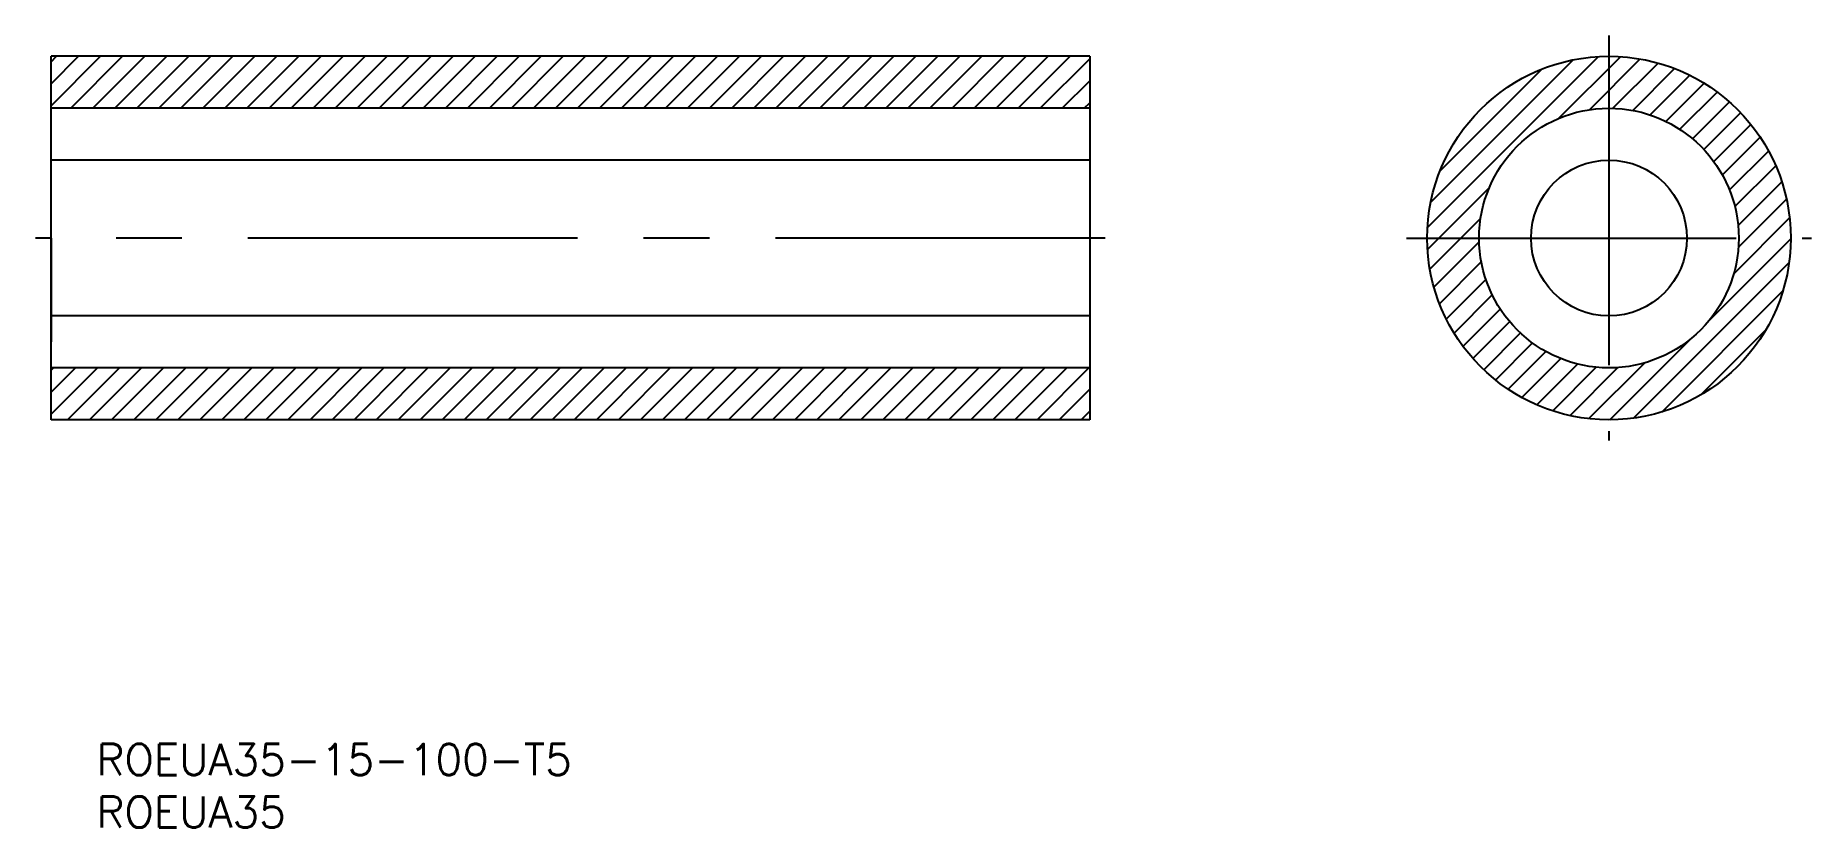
# Model space of a CAD drawing. Extents: x -2 to 170, y -57 to 20.
import ezdxf

# ---------------------------------------------------------------- set-up
doc = ezdxf.new("R2010")
doc.units = 0
doc.linetypes.add('CENTER', pattern=[50.8, 31.75, -6.35, 6.35, -6.35])
doc.layers.get('0').update_dxf_attribs({"linetype": 'CONTINUOUS'})
doc.layers.add('CENTER', color=1, linetype='CENTER')
doc.styles.get("Standard").update_dxf_attribs({"font": 'txt.shx', "height": 3, "bigfont": 'bigfont.shx'})

# ---------------------------------------------------------------- blocks, each defined once
blk = doc.blocks.new('*U7')
at = {"color": 7, "linetype": 'CONTINUOUS'}
blk.add_text('ROEUA35-15-100-T5', height=3, dxfattribs=at).set_placement((4.36, -51.71))
blk = doc.blocks.new('*U8')
at = {"color": 7, "linetype": 'CONTINUOUS'}
blk.add_text('ROEUA35', height=3, dxfattribs=at).set_placement((4.36, -56.76))

msp = doc.modelspace()

# ---------------------------------------------------------------- linework, layer by layer
at = {"color": 7, "linetype": 'CONTINUOUS'}
for p, q in [((0, -17.5), (0, 17.5)), ((100, 17.5), (0, 17.5)), ((100, 17.5), (100, -17.5)), ((100, 12.5), (0, 12.5)), ((100, 7.5), (0, 7.5)), ((0, 0), (0, 0)), ((0, 0), (0, -10)), ((100, -7.5), (0, -7.5)), ((100, -12.5), (0, -12.5)), ((100, -17.5), (0, -17.5))]:
    msp.add_line(p, q, dxfattribs=at)
at = {"color": 3, "linetype": 'CONTINUOUS'}
for p, q in [((0, 16.97), (0.53, 17.5)), ((0, 14.85), (2.65, 17.5)), ((0, 12.73), (4.77, 17.5)), ((1.89, 12.5), (6.89, 17.5)), ((4.01, 12.5), (9.01, 17.5)), ((6.14, 12.5), (11.14, 17.5)), ((8.26, 12.5), (13.26, 17.5)), ((10.38, 12.5), (15.38, 17.5)), ((12.5, 12.5), (17.5, 17.5)), ((14.62, 12.5), (19.62, 17.5)), ((16.74, 12.5), (21.74, 17.5)), ((18.86, 12.5), (23.86, 17.5)), ((20.99, 12.5), (25.99, 17.5)), ((23.11, 12.5), (28.11, 17.5)), ((25.23, 12.5), (30.23, 17.5)), ((27.35, 12.5), (32.35, 17.5)), ((29.47, 12.5), (34.47, 17.5)), ((31.59, 12.5), (36.59, 17.5)), ((33.71, 12.5), (38.71, 17.5)), ((35.83, 12.5), (40.83, 17.5)), ((37.96, 12.5), (42.96, 17.5)), ((40.08, 12.5), (45.08, 17.5)), ((42.2, 12.5), (47.2, 17.5)), ((44.32, 12.5), (49.32, 17.5)), ((46.44, 12.5), (51.44, 17.5)), ((48.56, 12.5), (53.56, 17.5)), ((50.68, 12.5), (55.68, 17.5)), ((52.81, 12.5), (57.81, 17.5)), ((54.93, 12.5), (59.93, 17.5)), ((57.05, 12.5), (62.05, 17.5)), ((59.17, 12.5), (64.17, 17.5)), ((61.29, 12.5), (66.29, 17.5)), ((63.41, 12.5), (68.41, 17.5)), ((65.53, 12.5), (70.53, 17.5)), ((67.65, 12.5), (72.65, 17.5)), ((69.78, 12.5), (74.78, 17.5)), ((71.9, 12.5), (76.9, 17.5)), ((74.02, 12.5), (79.02, 17.5)), ((76.14, 12.5), (81.14, 17.5)), ((78.26, 12.5), (83.26, 17.5)), ((80.38, 12.5), (85.38, 17.5)), ((82.5, 12.5), (87.5, 17.5)), ((84.62, 12.5), (89.62, 17.5)), ((86.75, 12.5), (91.75, 17.5)), ((88.87, 12.5), (93.87, 17.5)), ((90.99, 12.5), (95.99, 17.5)), ((93.11, 12.5), (98.11, 17.5)), ((95.23, 12.5), (100, 17.27)), ((132.53, 1.01), (148.99, 17.47)), ((132.84, 3.44), (146.56, 17.16)), ((145.17, 11.53), (151.11, 17.46)), ((148.12, 12.36), (153, 17.24)), ((133.73, 6.45), (143.55, 16.27)), ((150.38, 12.49), (154.73, 16.85)), ((152.29, 12.29), (156.32, 16.32)), ((153.98, 11.85), (157.8, 15.67)), ((97.35, 12.5), (100, 15.15)), ((155.48, 11.23), (159.16, 14.91)), ((156.84, 10.47), (160.43, 14.06)), ((99.47, 12.5), (100, 13.03)), ((158.05, 9.56), (161.6, 13.11)), ((159.14, 8.53), (162.68, 12.06)), ((160.1, 7.36), (163.67, 10.93)), ((160.93, 6.07), (164.56, 9.71)), ((161.61, 4.63), (165.36, 8.38)), ((162.13, 3.03), (166.06, 6.96)), ((162.44, 1.22), (166.64, 5.42)), ((132.54, -1.11), (138.47, 4.83)), ((162.47, -0.87), (167.09, 3.75)), ((132.76, -3), (137.64, 1.88)), ((162.02, -3.45), (167.39, 1.93)), ((133.15, -4.73), (137.51, -0.38)), ((159.7, -7.88), (167.5, -0.08)), ((133.68, -6.32), (137.71, -2.29)), ((152.37, -17.34), (167.34, -2.37)), ((134.33, -7.8), (138.15, -3.98)), ((155.08, -16.75), (166.75, -5.08)), ((135.09, -9.16), (138.77, -5.48)), ((135.94, -10.43), (139.53, -6.84)), ((136.89, -11.6), (140.44, -8.05)), ((137.94, -12.68), (141.47, -9.14)), ((139.07, -13.67), (142.64, -10.1)), ((150.08, -17.5), (157.88, -9.7)), ((158.85, -15.1), (165.1, -8.85)), ((140.29, -14.56), (143.93, -10.93)), ((141.62, -15.36), (145.37, -11.61)), ((0, -12.73), (0.23, -12.5)), ((0, -14.85), (2.35, -12.5)), ((0, -16.97), (4.47, -12.5)), ((1.59, -17.5), (6.59, -12.5)), ((3.71, -17.5), (8.71, -12.5)), ((5.83, -17.5), (10.83, -12.5)), ((7.96, -17.5), (12.96, -12.5)), ((10.08, -17.5), (15.08, -12.5)), ((12.2, -17.5), (17.2, -12.5)), ((14.32, -17.5), (19.32, -12.5)), ((16.44, -17.5), (21.44, -12.5)), ((18.56, -17.5), (23.56, -12.5)), ((20.68, -17.5), (25.68, -12.5)), ((22.81, -17.5), (27.81, -12.5)), ((24.93, -17.5), (29.93, -12.5)), ((27.05, -17.5), (32.05, -12.5)), ((29.17, -17.5), (34.17, -12.5)), ((31.29, -17.5), (36.29, -12.5)), ((33.41, -17.5), (38.41, -12.5)), ((35.53, -17.5), (40.53, -12.5)), ((37.65, -17.5), (42.65, -12.5)), ((39.78, -17.5), (44.78, -12.5)), ((41.9, -17.5), (46.9, -12.5)), ((44.02, -17.5), (49.02, -12.5)), ((46.14, -17.5), (51.14, -12.5)), ((48.26, -17.5), (53.26, -12.5)), ((50.38, -17.5), (55.38, -12.5)), ((52.5, -17.5), (57.5, -12.5)), ((54.62, -17.5), (59.62, -12.5)), ((56.75, -17.5), (61.75, -12.5)), ((58.87, -17.5), (63.87, -12.5)), ((60.99, -17.5), (65.99, -12.5)), ((63.11, -17.5), (68.11, -12.5)), ((65.23, -17.5), (70.23, -12.5)), ((67.35, -17.5), (72.35, -12.5)), ((69.47, -17.5), (74.47, -12.5)), ((71.6, -17.5), (76.6, -12.5)), ((73.72, -17.5), (78.72, -12.5)), ((75.84, -17.5), (80.84, -12.5)), ((77.96, -17.5), (82.96, -12.5)), ((80.08, -17.5), (85.08, -12.5)), ((82.2, -17.5), (87.2, -12.5)), ((84.32, -17.5), (89.32, -12.5)), ((86.44, -17.5), (91.44, -12.5)), ((88.57, -17.5), (93.57, -12.5)), ((90.69, -17.5), (95.69, -12.5)), ((92.81, -17.5), (97.81, -12.5)), ((94.93, -17.5), (99.93, -12.5)), ((143.04, -16.06), (146.97, -12.13)), ((144.58, -16.64), (148.78, -12.44)), ((146.25, -17.09), (150.87, -12.47)), ((148.07, -17.39), (153.45, -12.02)), ((97.05, -17.5), (100, -14.55)), ((99.17, -17.5), (100, -16.67))]:
    msp.add_line(p, q, dxfattribs=at)
at = {"color": 7, "linetype": 'CONTINUOUS'}
for radius in [17.5, 12.5, 7.5]:
    msp.add_circle((150, 0), radius, dxfattribs=at)
at = {"layer": 'CENTER', "color": 1, "linetype": 'CENTER'}
for p, q in [((150, 19.5), (150, -19.5)), ((101.5, 0), (-1.5, 0)), ((130.5, 0), (169.5, 0))]:
    msp.add_line(p, q, dxfattribs=at)

# ---------------------------------------------------------------- block references
at = {"color": 7, "linetype": 'CONTINUOUS'}
for name in ['*U7', '*U8']:
    msp.add_blockref(name, (0, 0), dxfattribs=at)

doc.saveas('drawing.dxf')
